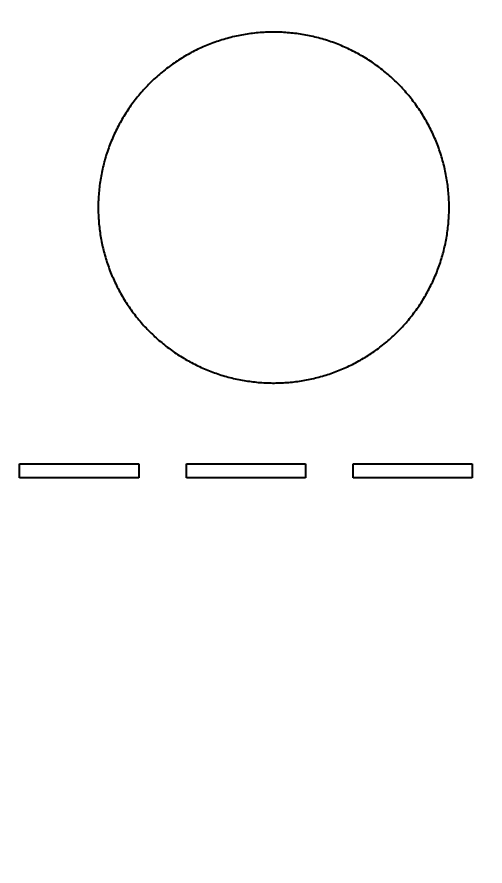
# Model space of a CAD drawing. Extents: x 0 to 420, y 0 to 297.
# Drawn here: x 117.27 to 122.61, y 158.89 to 168.57 of the extents above; entities that cross this region are included whole.
import ezdxf
from ezdxf.enums import TextEntityAlignment as Align

# ---------------------------------------------------------------- set-up
doc = ezdxf.new("R2010")
doc.units = 0
doc.header["$LTSCALE"] = 23.1
doc.layers.add('10000_FRONT', color=7, linetype='CONTINUOUS')
doc.layers.add('10100_DIM_FRONT', color=7, linetype='CONTINUOUS')
doc.dimstyles.get("Standard").update_dxf_attribs({"dimtxt": 2.5, "dimasz": 2.5, "dimexe": 1.25, "dimexo": 0.625, "dimtad": 1, "dimcen": 2.5, "dimazin": 3, "dimtfac": 1, "dimtmove": 0, "dimatfit": 3})

# ---------------------------------------------------------------- blocks, each defined once
blk = doc.blocks.new('*D0')
at = {"layer": '10100_DIM_FRONT', "linetype": 'CONTINUOUS'}
for p, q in [((107.530749, 192.195968), (107.530749, 134.211085)), ((143.030749, 192.195968), (143.030749, 134.211085)), ((107.530749, 136.211085), (125.280749, 136.211085)), ((143.030749, 136.211085), (125.280749, 136.211085))]:
    blk.add_line(p, q, dxfattribs=at)
for points in [[(111.030749, 136.711085), (107.530749, 136.211085), (111.030749, 135.711085)], [(139.530749, 135.711085), (143.030749, 136.211085), (139.530749, 136.711085)]]:
    blk.add_solid(points, dxfattribs=at)
blk.add_text('35,5', height=3.5, dxfattribs=at).set_placement((121.450091, 137.086085), (130.950091, 137.086085), align=Align.FIT)
blk = doc.blocks.new('*D1')
at = {"layer": '10100_DIM_FRONT', "linetype": 'CONTINUOUS'}
for p, q in [((143.030749, 192.195968), (143.030749, 124.458443)), ((99.530757, 151.746968), (99.530757, 124.458443)), ((99.530757, 126.458443), (121.280753, 126.458443)), ((143.030749, 126.458443), (121.280753, 126.458443))]:
    blk.add_line(p, q, dxfattribs=at)
for points in [[(103.030757, 126.958443), (99.530757, 126.458443), (103.030757, 125.958443)], [(139.530749, 125.958443), (143.030749, 126.458443), (139.530749, 126.958443)]]:
    blk.add_solid(points, dxfattribs=at)
blk.add_text('43,5', height=3.5, dxfattribs=at).set_placement((117.247464, 127.333443), (126.997464, 127.333443), align=Align.FIT)

msp = doc.modelspace()

# ---------------------------------------------------------------- linework, layer by layer
at = {"layer": '10000_FRONT', "color": 7, "linetype": 'CONTINUOUS'}
for p, q in [((117.3049, 163.315), (117.3049, 163.4752)), ((117.3049, 163.4752), (118.6634, 163.4752)), ((118.6634, 163.4752), (118.6634, 163.315)), ((119.2057, 163.315), (119.2057, 163.4752)), ((119.2057, 163.4752), (120.5641, 163.4752)), ((120.5641, 163.4752), (120.5641, 163.315)), ((121.1064, 163.315), (121.1064, 163.4752)), ((121.1064, 163.4752), (122.4648, 163.4752)), ((122.4648, 163.4752), (122.4648, 163.315)), ((118.6634, 163.315), (117.3049, 163.315)), ((120.5641, 163.315), (119.2057, 163.315)), ((122.4648, 163.315), (121.1064, 163.315))]:
    msp.add_line(p, q, dxfattribs=at)
for points in [[(122.2008, 166.397), (122.2006, 166.4181), (122.2003, 166.4392), (122.1997, 166.4603), (122.199, 166.4814), (122.198, 166.5024), (122.1967, 166.5233), (122.1953, 166.5443), (122.1936, 166.5651), (122.1918, 166.586), (122.1897, 166.6068), (122.1874, 166.6276), (122.1849, 166.6483), (122.1821, 166.6691), (122.1792, 166.6897), (122.176, 166.7104), (122.1727, 166.731), (122.1691, 166.7515), (122.1653, 166.7721), (122.1612, 166.7926), (122.157, 166.813), (122.1526, 166.8334), (122.1479, 166.8538), (122.143, 166.8742), (122.1379, 166.8945), (122.1326, 166.9147), (122.1271, 166.935), (122.1213, 166.9552), (122.1153, 166.9753), (122.1091, 166.9955), (122.1027, 167.0155), (122.0961, 167.0356), (122.0892, 167.0556), (122.0821, 167.0755), (122.0749, 167.0954), (122.0674, 167.1151), (122.0597, 167.1348), (122.0518, 167.1543), (122.0438, 167.1737), (122.0355, 167.193), (122.0271, 167.2122), (122.0184, 167.2313), (122.0096, 167.2503), (122.0005, 167.2691), (121.9913, 167.2879), (121.9819, 167.3066), (121.9723, 167.3251), (121.9625, 167.3436), (121.9525, 167.3619), (121.9424, 167.3802), (121.932, 167.3983), (121.9214, 167.4164), (121.9107, 167.4343), (121.8998, 167.4521), (121.8886, 167.4698), (121.8773, 167.4874), (121.8658, 167.5049), (121.8541, 167.5223), (121.8422, 167.5396), (121.8301, 167.5568), (121.8178, 167.5739), (121.8053, 167.5909), (121.7926, 167.6077), (121.7798, 167.6245), (121.7667, 167.6411), (121.7534, 167.6576), (121.74, 167.674), (121.7264, 167.6902), (121.7127, 167.7062), (121.6988, 167.7221), (121.6848, 167.7377), (121.6706, 167.7533), (121.6563, 167.7686), (121.6418, 167.7838), (121.6272, 167.7988), (121.6124, 167.8137), (121.5975, 167.8284), (121.5825, 167.8429), (121.5673, 167.8573), (121.552, 167.8715), (121.5365, 167.8856), (121.5208, 167.8995), (121.5051, 167.9132), (121.4891, 167.9267), (121.4731, 167.9401), (121.4568, 167.9534), (121.4405, 167.9664), (121.424, 167.9793), (121.4073, 167.9921), (121.3905, 168.0046), (121.3736, 168.017), (121.3565, 168.0293), (121.3392, 168.0413), (121.3218, 168.0532), (121.3043, 168.065), (121.2866, 168.0766), (121.2687, 168.088), (121.2507, 168.0992), (121.2326, 168.1102), (121.2144, 168.121), (121.1962, 168.1316), (121.1778, 168.142), (121.1594, 168.1522), (121.1409, 168.1622), (121.1223, 168.172), (121.1036, 168.1816), (121.0848, 168.1909), (121.0659, 168.2001), (121.047, 168.2091), (121.028, 168.2179), (121.0089, 168.2264), (120.9897, 168.2348), (120.9704, 168.2429), (120.951, 168.2509), (120.9316, 168.2587), (120.9121, 168.2662), (120.8925, 168.2736), (120.8728, 168.2807), (120.853, 168.2876), (120.8332, 168.2944), (120.8132, 168.3009), (120.7932, 168.3072), (120.7731, 168.3134), (120.7529, 168.3193), (120.7326, 168.325), (120.7122, 168.3305), (120.6918, 168.3358), (120.6713, 168.3408), (120.6506, 168.3457), (120.6299, 168.3504), (120.6092, 168.3548), (120.5884, 168.359), (120.5677, 168.363), (120.5469, 168.3668), (120.5261, 168.3703), (120.5053, 168.3736), (120.4845, 168.3767), (120.4637, 168.3796), (120.4429, 168.3822), (120.422, 168.3846), (120.4012, 168.3868), (120.3803, 168.3888), (120.3594, 168.3906), (120.3386, 168.3922), (120.3177, 168.3935), (120.2968, 168.3946), (120.2758, 168.3955), (120.2549, 168.3962), (120.234, 168.3967), (120.213, 168.3969), (120.1921, 168.3969), (120.1711, 168.3968), (120.1501, 168.3963), (120.1291, 168.3957), (120.1081, 168.3948), (120.0871, 168.3938), (120.0661, 168.3924), (120.045, 168.3909), (120.024, 168.3892), (120.0029, 168.3872), (119.9818, 168.385), (119.9607, 168.3825), (119.9397, 168.3799), (119.9187, 168.377), (119.8978, 168.3739), (119.8769, 168.3706), (119.8562, 168.3671), (119.8354, 168.3633), (119.8148, 168.3594), (119.7942, 168.3552), (119.7736, 168.3508), (119.7532, 168.3462), (119.7327, 168.3414), (119.7124, 168.3364), (119.6921, 168.3312), (119.6719, 168.3258), (119.6517, 168.3201), (119.6316, 168.3143), (119.6116, 168.3082), (119.5916, 168.3019), (119.5717, 168.2955), (119.5518, 168.2888), (119.5321, 168.2819), (119.5123, 168.2748), (119.4927, 168.2674), (119.4731, 168.2599), (119.4535, 168.2521), (119.4341, 168.2442), (119.4146, 168.236), (119.3953, 168.2276), (119.376, 168.219), (119.3568, 168.2102), (119.3376, 168.2011), (119.3186, 168.1919), (119.2996, 168.1824), (119.2807, 168.1728), (119.262, 168.1629), (119.2434, 168.1529), (119.225, 168.1428), (119.2067, 168.1324)], [(119.2067, 168.1324), (119.1885, 168.1219), (119.1704, 168.1111), (119.1525, 168.1002), (119.1347, 168.0891), (119.117, 168.0779), (119.0995, 168.0664), (119.082, 168.0548), (119.0647, 168.043), (119.0476, 168.031), (119.0306, 168.0189), (119.0136, 168.0066), (118.9969, 167.9941), (118.9802, 167.9814), (118.9637, 167.9685), (118.9473, 167.9555), (118.9311, 167.9423), (118.9149, 167.9289), (118.8989, 167.9153), (118.883, 167.9015), (118.8673, 167.8876), (118.8517, 167.8735), (118.8362, 167.8592), (118.8209, 167.8447), (118.8056, 167.83), (118.7906, 167.8152), (118.7756, 167.8002), (118.7608, 167.785), (118.7462, 167.7697), (118.7318, 167.7542), (118.7176, 167.7387), (118.7036, 167.723), (118.6897, 167.7071), (118.676, 167.6912), (118.6625, 167.6751), (118.6492, 167.6589), (118.6361, 167.6426), (118.6231, 167.6262), (118.6103, 167.6096), (118.5977, 167.5929), (118.5853, 167.5761), (118.5731, 167.5591), (118.561, 167.542), (118.5491, 167.5248), (118.5374, 167.5075), (118.5259, 167.4901), (118.5146, 167.4725), (118.5034, 167.4548), (118.4924, 167.437), (118.4816, 167.419), (118.471, 167.4009), (118.4605, 167.3827), (118.4503, 167.3644), (118.4402, 167.346), (118.4303, 167.3274), (118.4206, 167.3087), (118.4111, 167.2898), (118.4018, 167.2708), (118.3926, 167.2517), (118.3837, 167.2325), (118.3749, 167.2133), (118.3664, 167.194), (118.3581, 167.1746), (118.3501, 167.1552), (118.3422, 167.1357), (118.3345, 167.1161), (118.3271, 167.0965), (118.3199, 167.0769), (118.3129, 167.0571), (118.3061, 167.0373), (118.2995, 167.0175), (118.2931, 166.9976), (118.2869, 166.9776), (118.281, 166.9576), (118.2752, 166.9375), (118.2697, 166.9174), (118.2643, 166.8972), (118.2592, 166.8769), (118.2543, 166.8566), (118.2496, 166.8362), (118.2451, 166.8158), (118.2408, 166.7953), (118.2368, 166.7748), (118.2329, 166.7541), (118.2293, 166.7335), (118.2258, 166.7127), (118.2226, 166.692), (118.2196, 166.6711), (118.2168, 166.6502), (118.2143, 166.6292), (118.2119, 166.6082), (118.2098, 166.5871), (118.2079, 166.566), (118.2062, 166.5449), (118.2048, 166.5238), (118.2035, 166.5027), (118.2025, 166.4816), (118.2018, 166.4605), (118.2012, 166.4393), (118.2009, 166.4181), (118.2008, 166.397)], [(118.2008, 166.397), (118.2009, 166.3764), (118.2012, 166.3558), (118.2017, 166.3353), (118.2025, 166.3148), (118.2034, 166.2943), (118.2046, 166.2739), (118.2059, 166.2535), (118.2075, 166.2331), (118.2093, 166.2128), (118.2113, 166.1925), (118.2134, 166.1723), (118.2158, 166.152), (118.2184, 166.1319), (118.2212, 166.1117), (118.2242, 166.0916), (118.2274, 166.0715), (118.2308, 166.0515), (118.2344, 166.0315), (118.2383, 166.0115), (118.2423, 165.9915), (118.2465, 165.9716), (118.2509, 165.9518), (118.2556, 165.9319), (118.2604, 165.9121), (118.2654, 165.8924), (118.2707, 165.8726), (118.2761, 165.8529), (118.2818, 165.8333), (118.2877, 165.8137), (118.2938, 165.7941), (118.3001, 165.7745), (118.3066, 165.755), (118.3133, 165.7355), (118.3202, 165.7161), (118.3273, 165.6968), (118.3346, 165.6776), (118.3421, 165.6585), (118.3498, 165.6395), (118.3576, 165.6206), (118.3656, 165.6017), (118.3739, 165.583), (118.3823, 165.5645), (118.3909, 165.546), (118.3996, 165.5276), (118.4086, 165.5093), (118.4177, 165.4911), (118.427, 165.473), (118.4365, 165.455), (118.4462, 165.4371), (118.4561, 165.4193), (118.4661, 165.4016), (118.4763, 165.384), (118.4867, 165.3665), (118.4973, 165.3491), (118.508, 165.3318), (118.519, 165.3146), (118.5301, 165.2975), (118.5414, 165.2805), (118.5529, 165.2636), (118.5645, 165.2468), (118.5764, 165.2301), (118.5884, 165.2135), (118.6007, 165.1971), (118.6131, 165.1807), (118.6257, 165.1644), (118.6385, 165.1482), (118.6514, 165.1322), (118.6646, 165.1163), (118.6778, 165.1006), (118.6912, 165.085), (118.7047, 165.0696), (118.7184, 165.0543), (118.7322, 165.0392), (118.7462, 165.0243), (118.7603, 165.0095), (118.7745, 164.9949), (118.7889, 164.9804), (118.8034, 164.9661), (118.8181, 164.9519), (118.8329, 164.9379), (118.8478, 164.924), (118.8628, 164.9103), (118.878, 164.8968), (118.8934, 164.8834), (118.9089, 164.8702), (118.9245, 164.8571), (118.9402, 164.8442), (118.9561, 164.8314), (118.9722, 164.8188), (118.9883, 164.8063), (119.0046, 164.794), (119.0211, 164.7819), (119.0377, 164.7699), (119.0544, 164.7581), (119.0713, 164.7464), (119.0883, 164.7349), (119.1055, 164.7235), (119.1228, 164.7124), (119.1402, 164.7013), (119.1578, 164.6905), (119.1754, 164.6798), (119.1932, 164.6694), (119.211, 164.6591), (119.2289, 164.649), (119.2469, 164.6391), (119.2649, 164.6295), (119.2831, 164.62), (119.3013, 164.6107), (119.3196, 164.6016), (119.338, 164.5927), (119.3564, 164.5839), (119.375, 164.5754), (119.3936, 164.5671), (119.4123, 164.559), (119.4311, 164.551), (119.4499, 164.5433), (119.4688, 164.5357), (119.4879, 164.5283), (119.5069, 164.5212), (119.5261, 164.5142), (119.5454, 164.5074), (119.5647, 164.5008), (119.5841, 164.4944), (119.6036, 164.4882), (119.6231, 164.4822), (119.6428, 164.4764), (119.6625, 164.4707), (119.6823, 164.4653), (119.7022, 164.4601), (119.7222, 164.4551), (119.7422, 164.4502), (119.7624, 164.4456), (119.7826, 164.4412), (119.8028, 164.437), (119.823, 164.433), (119.8432, 164.4292), (119.8635, 164.4256), (119.8837, 164.4223), (119.904, 164.4191), (119.9242, 164.4162), (119.9445, 164.4135), (119.9648, 164.411), (119.9851, 164.4087), (120.0054, 164.4066), (120.0258, 164.4047), (120.0461, 164.403), (120.0665, 164.4015), (120.0868, 164.4002), (120.1072, 164.3992), (120.1276, 164.3983), (120.1479, 164.3977), (120.1683, 164.3972), (120.1887, 164.397), (120.2092, 164.397), (120.2296, 164.3972), (120.25, 164.3976), (120.2705, 164.3982), (120.2909, 164.399), (120.3114, 164.4), (120.3319, 164.4013), (120.3524, 164.4027), (120.3729, 164.4044), (120.3934, 164.4062), (120.4139, 164.4083), (120.4345, 164.4106), (120.455, 164.4132), (120.4754, 164.4159), (120.4959, 164.4188), (120.5162, 164.422), (120.5365, 164.4253), (120.5567, 164.4289), (120.5768, 164.4326), (120.5969, 164.4366), (120.617, 164.4408), (120.637, 164.4451), (120.6569, 164.4497), (120.6767, 164.4544), (120.6965, 164.4594), (120.7163, 164.4646), (120.7359, 164.4699), (120.7556, 164.4755), (120.7751, 164.4812), (120.7946, 164.4872), (120.8141, 164.4933), (120.8335, 164.4997), (120.8528, 164.5062), (120.8721, 164.513), (120.8913, 164.5199), (120.9104, 164.5271), (120.9295, 164.5345), (120.9485, 164.542), (120.9675, 164.5498), (120.9864, 164.5577), (121.0052, 164.5659), (121.024, 164.5743), (121.0427, 164.5829), (121.0614, 164.5916), (121.08, 164.6006), (121.0985, 164.6098)], [(121.0985, 164.6098), (121.1169, 164.6192), (121.1352, 164.6287), (121.1533, 164.6384), (121.1713, 164.6483), (121.1892, 164.6583), (121.2069, 164.6685), (121.2246, 164.6789), (121.2421, 164.6895), (121.2595, 164.7002), (121.2767, 164.7111), (121.2939, 164.7221), (121.3109, 164.7334), (121.3278, 164.7448), (121.3446, 164.7563), (121.3612, 164.7681), (121.3778, 164.78), (121.3942, 164.7921), (121.4105, 164.8043), (121.4267, 164.8167), (121.4427, 164.8293), (121.4586, 164.842), (121.4744, 164.855), (121.4901, 164.868), (121.5057, 164.8813), (121.5211, 164.8947), (121.5364, 164.9083), (121.5516, 164.9221), (121.5667, 164.936), (121.5816, 164.9502), (121.5964, 164.9644), (121.6111, 164.9789), (121.6257, 164.9935), (121.6401, 165.0083), (121.6543, 165.0232), (121.6683, 165.0382), (121.6822, 165.0534), (121.6959, 165.0687), (121.7094, 165.0841), (121.7228, 165.0996), (121.736, 165.1152), (121.749, 165.1309), (121.7618, 165.1468), (121.7745, 165.1628), (121.787, 165.1789), (121.7993, 165.1951), (121.8115, 165.2114), (121.8235, 165.2279), (121.8353, 165.2445), (121.8469, 165.2612), (121.8584, 165.278), (121.8697, 165.2949), (121.8809, 165.3119), (121.8918, 165.3291), (121.9026, 165.3464), (121.9132, 165.3638), (121.9237, 165.3813), (121.934, 165.399), (121.9441, 165.4167), (121.954, 165.4346), (121.9638, 165.4526), (121.9734, 165.4708), (121.9828, 165.489), (121.9921, 165.5074), (122.0011, 165.5259), (122.01, 165.5445), (122.0187, 165.5632), (122.0272, 165.5819), (122.0354, 165.6008), (122.0435, 165.6196), (122.0514, 165.6385), (122.059, 165.6575), (122.0665, 165.6766), (122.0738, 165.6957), (122.0808, 165.7148), (122.0877, 165.734), (122.0943, 165.7533), (122.1008, 165.7726), (122.107, 165.792), (122.1131, 165.8114), (122.1189, 165.8309), (122.1246, 165.8504), (122.1301, 165.87), (122.1353, 165.8897), (122.1404, 165.9094), (122.1453, 165.9291), (122.1499, 165.949), (122.1544, 165.9688), (122.1587, 165.9888), (122.1627, 166.0088), (122.1666, 166.0288), (122.1702, 166.0489), (122.1737, 166.0691), (122.177, 166.0893), (122.18, 166.1095), (122.1829, 166.1299), (122.1855, 166.1503), (122.1879, 166.1707), (122.1902, 166.1912), (122.1922, 166.2117), (122.194, 166.2323), (122.1956, 166.2528), (122.197, 166.2734), (122.1981, 166.2939), (122.1991, 166.3145), (122.1998, 166.3351), (122.2003, 166.3557), (122.2007, 166.3763), (122.2008, 166.397)]]:
    msp.add_lwpolyline(points, dxfattribs=at)

# ---------------------------------------------------------------- dimensions: what is measured, and where the dimension line sits
at = {"layer": '10100_DIM_FRONT', "linetype": 'CONTINUOUS'}
for base, p1, picture, middle in [((143.0307, 126.4584), (99.5308, 151.747), '*D1', (122.1225, 129.0834)), ((143.0307, 136.2111), (107.5307, 192.196), '*D0', (126.2001, 138.8361))]:
    dim = msp.add_linear_dim(base=base, p1=p1, p2=(143.0307, 192.196), dimstyle='Standard', dxfattribs=at)
    dim.commit()
    dim.dimension.update_dxf_attribs({"geometry": picture, "text_midpoint": middle, "dimtype": 128})

doc.saveas('drawing.dxf')
